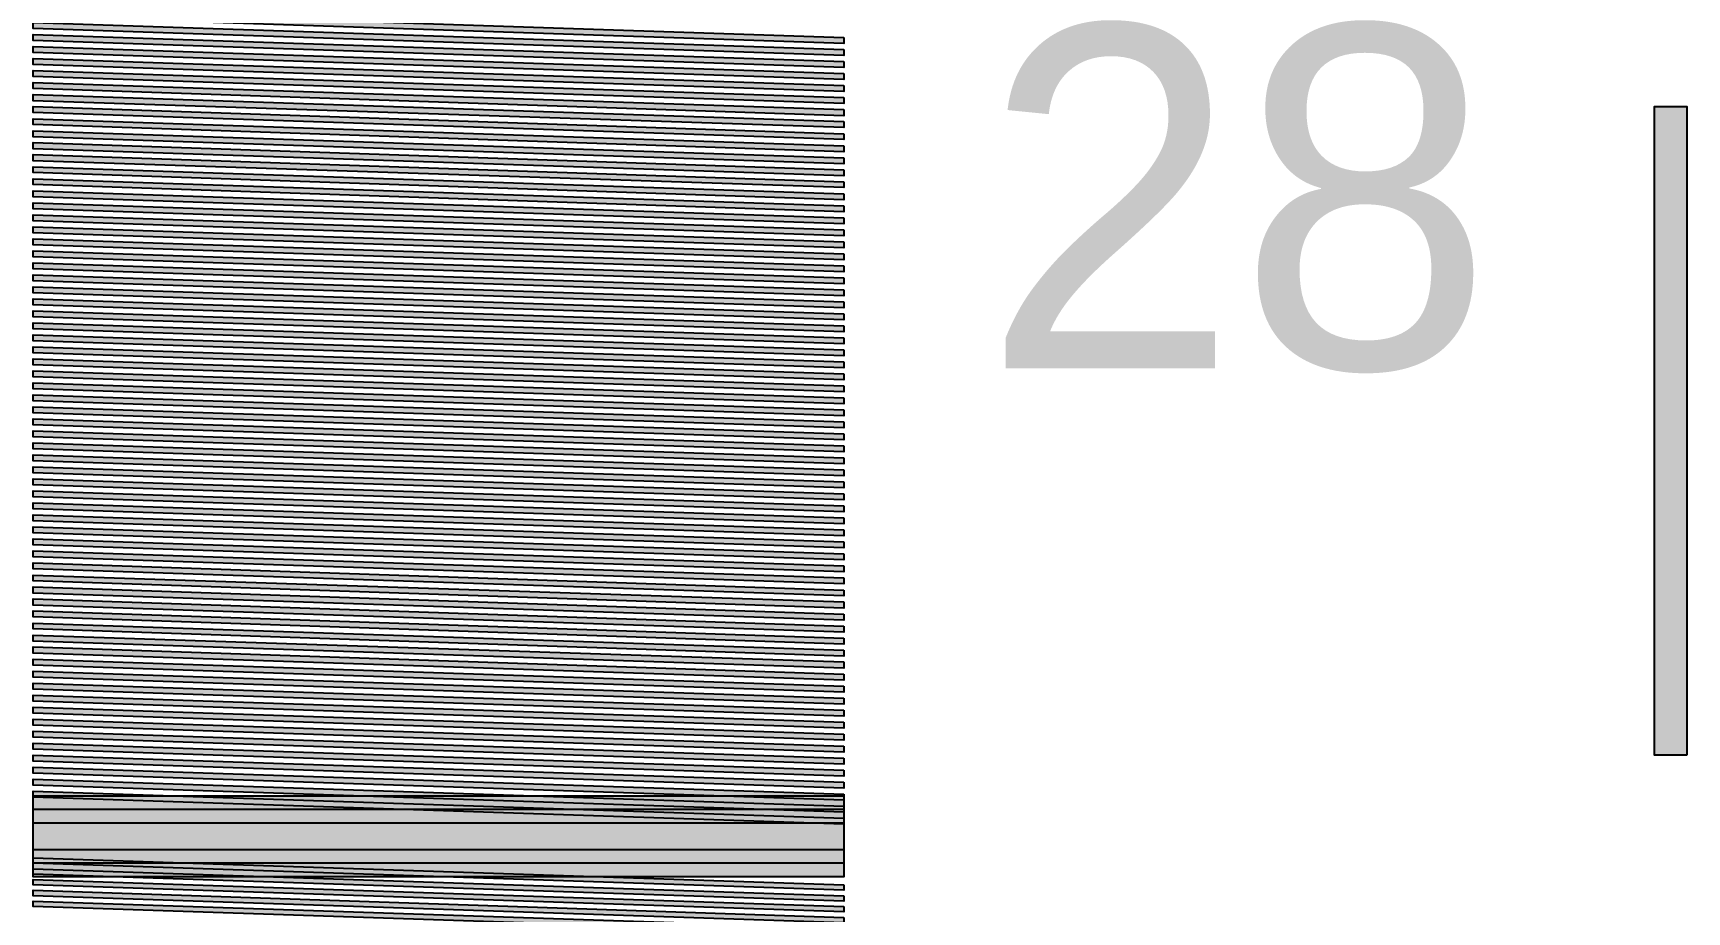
# Model space of a CAD drawing. Header units: millimetres. Extents: x 0 to 420, y 0 to 297.
# Drawn here: x 274.25 to 299.49, y 147.34 to 160.76 of the extents above; entities that cross this region are included whole.
import ezdxf

# ---------------------------------------------------------------- set-up
doc = ezdxf.new("R2010")
doc.units = ezdxf.units.MM
for name, color, linetype in [('CENTER', 7, 'Continuous'), ('LABELS', 7, 'Continuous'), ('PERIPHERY', 7, 'Continuous')]:
    doc.layers.add(name, color=color, linetype=linetype)

msp = doc.modelspace()

# ---------------------------------------------------------------- hatches: boundary and pattern name
at = {"layer": 'CENTER', "true_color": 0x000000}
h = msp.add_hatch(color=7, dxfattribs=at)
h.dxf.hatch_style = 1
h.paths.add_polyline_path([(299.492, 149.738), (298.996, 149.738), (298.996, 159.638), (299.492, 159.638), (299.492, 149.738)])
at = {"layer": 'PERIPHERY', "true_color": 0x000000}
h = msp.add_hatch(color=7, dxfattribs=at)
h.dxf.hatch_style = 1
h.paths.add_polyline_path([(286.622, 160.692), (286.622, 160.6), (274.246, 161.013), (274.246, 161.105), (286.622, 160.692)])
h = msp.add_hatch(color=7, dxfattribs=at)
h.dxf.hatch_style = 1
h.paths.add_polyline_path([(286.622, 160.509), (286.622, 160.417), (274.246, 160.83), (274.246, 160.921), (286.622, 160.509)])
h = msp.add_hatch(color=7, dxfattribs=at)
h.dxf.hatch_style = 1
h.paths.add_polyline_path([(286.622, 160.325), (286.622, 160.234), (274.246, 160.646), (274.246, 160.738), (286.622, 160.325)])
h = msp.add_hatch(color=7, dxfattribs=at)
h.dxf.hatch_style = 1
h.paths.add_polyline_path([(286.622, 160.142), (286.622, 160.05), (274.246, 160.463), (274.246, 160.555), (286.622, 160.142)])
h = msp.add_hatch(color=7, dxfattribs=at)
h.dxf.hatch_style = 1
h.paths.add_polyline_path([(286.622, 159.959), (286.622, 159.867), (274.246, 160.279), (274.246, 160.371), (286.622, 159.959)])
h = msp.add_hatch(color=7, dxfattribs=at)
h.dxf.hatch_style = 1
h.paths.add_polyline_path([(286.622, 159.775), (286.622, 159.684), (274.246, 160.096), (274.246, 160.188), (286.622, 159.775)])
h = msp.add_hatch(color=7, dxfattribs=at)
h.dxf.hatch_style = 1
h.paths.add_polyline_path([(286.622, 159.592), (286.622, 159.5), (274.246, 159.913), (274.246, 160.004), (286.622, 159.592)])
h = msp.add_hatch(color=7, dxfattribs=at)
h.dxf.hatch_style = 1
h.paths.add_polyline_path([(286.622, 159.409), (286.622, 159.317), (274.246, 159.729), (274.246, 159.821), (286.622, 159.409)])
h = msp.add_hatch(color=7, dxfattribs=at)
h.dxf.hatch_style = 1
h.paths.add_polyline_path([(286.622, 159.225), (286.622, 159.134), (274.246, 159.546), (274.246, 159.638), (286.622, 159.225)])
h = msp.add_hatch(color=7, dxfattribs=at)
h.dxf.hatch_style = 1
h.paths.add_polyline_path([(286.622, 159.042), (286.622, 158.95), (274.246, 159.363), (274.246, 159.454), (286.622, 159.042)])
h = msp.add_hatch(color=7, dxfattribs=at)
h.dxf.hatch_style = 1
h.paths.add_polyline_path([(286.622, 158.858), (286.622, 158.767), (274.246, 159.179), (274.246, 159.271), (286.622, 158.858)])
h = msp.add_hatch(color=7, dxfattribs=at)
h.dxf.hatch_style = 1
h.paths.add_polyline_path([(286.622, 158.675), (286.622, 158.584), (274.246, 158.996), (274.246, 159.088), (286.622, 158.675)])
h = msp.add_hatch(color=7, dxfattribs=at)
h.dxf.hatch_style = 1
h.paths.add_polyline_path([(286.622, 158.492), (286.622, 158.401), (274.246, 158.813), (274.246, 158.905), (286.622, 158.492)])
h = msp.add_hatch(color=7, dxfattribs=at)
h.dxf.hatch_style = 1
h.paths.add_polyline_path([(286.622, 158.309), (286.622, 158.217), (274.246, 158.63), (274.246, 158.721), (286.622, 158.309)])
h = msp.add_hatch(color=7, dxfattribs=at)
h.dxf.hatch_style = 1
h.paths.add_polyline_path([(286.622, 158.126), (286.622, 158.034), (274.246, 158.447), (274.246, 158.538), (286.622, 158.126)])
h = msp.add_hatch(color=7, dxfattribs=at)
h.dxf.hatch_style = 1
h.paths.add_polyline_path([(286.622, 157.942), (286.622, 157.851), (274.246, 158.263), (274.246, 158.355), (286.622, 157.942)])
h = msp.add_hatch(color=7, dxfattribs=at)
h.dxf.hatch_style = 1
h.paths.add_polyline_path([(286.622, 157.759), (286.622, 157.667), (274.246, 158.08), (274.246, 158.171), (286.622, 157.759)])
h = msp.add_hatch(color=7, dxfattribs=at)
h.dxf.hatch_style = 1
h.paths.add_polyline_path([(286.622, 157.575), (286.622, 157.484), (274.246, 157.896), (274.246, 157.988), (286.622, 157.575)])
h = msp.add_hatch(color=7, dxfattribs=at)
h.dxf.hatch_style = 1
h.paths.add_polyline_path([(286.622, 157.392), (286.622, 157.301), (274.246, 157.713), (274.246, 157.805), (286.622, 157.392)])
h = msp.add_hatch(color=7, dxfattribs=at)
h.dxf.hatch_style = 1
h.paths.add_polyline_path([(286.622, 157.209), (286.622, 157.117), (274.246, 157.53), (274.246, 157.621), (286.622, 157.209)])
h = msp.add_hatch(color=7, dxfattribs=at)
h.dxf.hatch_style = 1
h.paths.add_polyline_path([(286.622, 157.025), (286.622, 156.934), (274.246, 157.346), (274.246, 157.438), (286.622, 157.025)])
h = msp.add_hatch(color=7, dxfattribs=at)
h.dxf.hatch_style = 1
h.paths.add_polyline_path([(286.622, 156.842), (286.622, 156.75), (274.246, 157.163), (274.246, 157.254), (286.622, 156.842)])
h = msp.add_hatch(color=7, dxfattribs=at)
h.dxf.hatch_style = 1
h.paths.add_polyline_path([(286.622, 156.659), (286.622, 156.567), (274.246, 156.98), (274.246, 157.071), (286.622, 156.659)])
h = msp.add_hatch(color=7, dxfattribs=at)
h.dxf.hatch_style = 1
h.paths.add_polyline_path([(286.622, 156.475), (286.622, 156.384), (274.246, 156.796), (274.246, 156.888), (286.622, 156.475)])
h = msp.add_hatch(color=7, dxfattribs=at)
h.dxf.hatch_style = 1
h.paths.add_polyline_path([(286.622, 156.292), (286.622, 156.201), (274.246, 156.613), (274.246, 156.705), (286.622, 156.292)])
h = msp.add_hatch(color=7, dxfattribs=at)
h.dxf.hatch_style = 1
h.paths.add_polyline_path([(286.622, 156.109), (286.622, 156.017), (274.246, 156.43), (274.246, 156.522), (286.622, 156.109)])
h = msp.add_hatch(color=7, dxfattribs=at)
h.dxf.hatch_style = 1
h.paths.add_polyline_path([(286.622, 155.926), (286.622, 155.834), (274.246, 156.247), (274.246, 156.338), (286.622, 155.926)])
h = msp.add_hatch(color=7, dxfattribs=at)
h.dxf.hatch_style = 1
h.paths.add_polyline_path([(286.622, 155.742), (286.622, 155.651), (274.246, 156.063), (274.246, 156.155), (286.622, 155.742)])
h = msp.add_hatch(color=7, dxfattribs=at)
h.dxf.hatch_style = 1
h.paths.add_polyline_path([(286.622, 155.559), (286.622, 155.468), (274.246, 155.88), (274.246, 155.972), (286.622, 155.559)])
h = msp.add_hatch(color=7, dxfattribs=at)
h.dxf.hatch_style = 1
h.paths.add_polyline_path([(286.622, 155.376), (286.622, 155.284), (274.246, 155.697), (274.246, 155.788), (286.622, 155.376)])
h = msp.add_hatch(color=7, dxfattribs=at)
h.dxf.hatch_style = 1
h.paths.add_polyline_path([(286.622, 155.193), (286.622, 155.101), (274.246, 155.513), (274.246, 155.605), (286.622, 155.193)])
h = msp.add_hatch(color=7, dxfattribs=at)
h.dxf.hatch_style = 1
h.paths.add_polyline_path([(286.622, 155.009), (286.622, 154.917), (274.246, 155.33), (274.246, 155.422), (286.622, 155.009)])
h = msp.add_hatch(color=7, dxfattribs=at)
h.dxf.hatch_style = 1
h.paths.add_polyline_path([(286.622, 154.826), (286.622, 154.734), (274.246, 155.147), (274.246, 155.238), (286.622, 154.826)])
h = msp.add_hatch(color=7, dxfattribs=at)
h.dxf.hatch_style = 1
h.paths.add_polyline_path([(286.622, 154.642), (286.622, 154.551), (274.246, 154.963), (274.246, 155.055), (286.622, 154.642)])
h = msp.add_hatch(color=7, dxfattribs=at)
h.dxf.hatch_style = 1
h.paths.add_polyline_path([(286.622, 154.459), (286.622, 154.367), (274.246, 154.78), (274.246, 154.872), (286.622, 154.459)])
h = msp.add_hatch(color=7, dxfattribs=at)
h.dxf.hatch_style = 1
h.paths.add_polyline_path([(286.622, 154.276), (286.622, 154.184), (274.246, 154.597), (274.246, 154.688), (286.622, 154.276)])
h = msp.add_hatch(color=7, dxfattribs=at)
h.dxf.hatch_style = 1
h.paths.add_polyline_path([(286.622, 154.093), (286.622, 154.001), (274.246, 154.413), (274.246, 154.505), (286.622, 154.093)])
h = msp.add_hatch(color=7, dxfattribs=at)
h.dxf.hatch_style = 1
h.paths.add_polyline_path([(286.622, 153.909), (286.622, 153.818), (274.246, 154.23), (274.246, 154.322), (286.622, 153.909)])
h = msp.add_hatch(color=7, dxfattribs=at)
h.dxf.hatch_style = 1
h.paths.add_polyline_path([(286.622, 153.726), (286.622, 153.635), (274.246, 154.047), (274.246, 154.139), (286.622, 153.726)])
h = msp.add_hatch(color=7, dxfattribs=at)
h.dxf.hatch_style = 1
h.paths.add_polyline_path([(286.622, 153.543), (286.622, 153.451), (274.246, 153.863), (274.246, 153.955), (286.622, 153.543)])
h = msp.add_hatch(color=7, dxfattribs=at)
h.dxf.hatch_style = 1
h.paths.add_polyline_path([(286.622, 153.359), (286.622, 153.268), (274.246, 153.68), (274.246, 153.772), (286.622, 153.359)])
h = msp.add_hatch(color=7, dxfattribs=at)
h.dxf.hatch_style = 1
h.paths.add_polyline_path([(286.622, 153.176), (286.622, 153.084), (274.246, 153.497), (274.246, 153.589), (286.622, 153.176)])
h = msp.add_hatch(color=7, dxfattribs=at)
h.dxf.hatch_style = 1
h.paths.add_polyline_path([(286.622, 152.993), (286.622, 152.901), (274.246, 153.313), (274.246, 153.405), (286.622, 152.993)])
h = msp.add_hatch(color=7, dxfattribs=at)
h.dxf.hatch_style = 1
h.paths.add_polyline_path([(286.622, 152.809), (286.622, 152.718), (274.246, 153.13), (274.246, 153.222), (286.622, 152.809)])
h = msp.add_hatch(color=7, dxfattribs=at)
h.dxf.hatch_style = 1
h.paths.add_polyline_path([(286.622, 152.626), (286.622, 152.534), (274.246, 152.947), (274.246, 153.039), (286.622, 152.626)])
h = msp.add_hatch(color=7, dxfattribs=at)
h.dxf.hatch_style = 1
h.paths.add_polyline_path([(286.622, 152.443), (286.622, 152.351), (274.246, 152.763), (274.246, 152.855), (286.622, 152.443)])
h = msp.add_hatch(color=7, dxfattribs=at)
h.dxf.hatch_style = 1
h.paths.add_polyline_path([(286.622, 152.259), (286.622, 152.168), (274.246, 152.58), (274.246, 152.672), (286.622, 152.259)])
h = msp.add_hatch(color=7, dxfattribs=at)
h.dxf.hatch_style = 1
h.paths.add_polyline_path([(286.622, 152.076), (286.622, 151.984), (274.246, 152.397), (274.246, 152.488), (286.622, 152.076)])
h = msp.add_hatch(color=7, dxfattribs=at)
h.dxf.hatch_style = 1
h.paths.add_polyline_path([(286.622, 151.892), (286.622, 151.801), (274.246, 152.213), (274.246, 152.305), (286.622, 151.892)])
h = msp.add_hatch(color=7, dxfattribs=at)
h.dxf.hatch_style = 1
h.paths.add_polyline_path([(286.622, 151.709), (286.622, 151.617), (274.246, 152.03), (274.246, 152.122), (286.622, 151.709)])
h = msp.add_hatch(color=7, dxfattribs=at)
h.dxf.hatch_style = 1
h.paths.add_polyline_path([(286.622, 151.526), (286.622, 151.434), (274.246, 151.847), (274.246, 151.939), (286.622, 151.526)])
h = msp.add_hatch(color=7, dxfattribs=at)
h.dxf.hatch_style = 1
h.paths.add_polyline_path([(286.622, 151.343), (286.622, 151.251), (274.246, 151.664), (274.246, 151.755), (286.622, 151.343)])
h = msp.add_hatch(color=7, dxfattribs=at)
h.dxf.hatch_style = 1
h.paths.add_polyline_path([(286.622, 151.16), (286.622, 151.068), (274.246, 151.48), (274.246, 151.572), (286.622, 151.16)])
h = msp.add_hatch(color=7, dxfattribs=at)
h.dxf.hatch_style = 1
h.paths.add_polyline_path([(286.622, 150.976), (286.622, 150.885), (274.246, 151.297), (274.246, 151.389), (286.622, 150.976)])
h = msp.add_hatch(color=7, dxfattribs=at)
h.dxf.hatch_style = 1
h.paths.add_polyline_path([(286.622, 150.793), (286.622, 150.701), (274.246, 151.114), (274.246, 151.205), (286.622, 150.793)])
h = msp.add_hatch(color=7, dxfattribs=at)
h.dxf.hatch_style = 1
h.paths.add_polyline_path([(286.622, 150.609), (286.622, 150.518), (274.246, 150.93), (274.246, 151.022), (286.622, 150.609)])
h = msp.add_hatch(color=7, dxfattribs=at)
h.dxf.hatch_style = 1
h.paths.add_polyline_path([(286.622, 150.426), (286.622, 150.334), (274.246, 150.747), (274.246, 150.839), (286.622, 150.426)])
h = msp.add_hatch(color=7, dxfattribs=at)
h.dxf.hatch_style = 1
h.paths.add_polyline_path([(286.622, 150.243), (286.622, 150.151), (274.246, 150.564), (274.246, 150.655), (286.622, 150.243)])
h = msp.add_hatch(color=7, dxfattribs=at)
h.dxf.hatch_style = 1
h.paths.add_polyline_path([(286.622, 150.059), (286.622, 149.968), (274.246, 150.38), (274.246, 150.472), (286.622, 150.059)])
h = msp.add_hatch(color=7, dxfattribs=at)
h.dxf.hatch_style = 1
h.paths.add_polyline_path([(286.622, 149.876), (286.622, 149.784), (274.246, 150.197), (274.246, 150.289), (286.622, 149.876)])
h = msp.add_hatch(color=7, dxfattribs=at)
h.dxf.hatch_style = 1
h.paths.add_polyline_path([(286.622, 149.693), (286.622, 149.601), (274.246, 150.013), (274.246, 150.105), (286.622, 149.693)])
h = msp.add_hatch(color=7, dxfattribs=at)
h.dxf.hatch_style = 1
h.paths.add_polyline_path([(286.622, 149.509), (286.622, 149.418), (274.246, 149.83), (274.246, 149.922), (286.622, 149.509)])
h = msp.add_hatch(color=7, dxfattribs=at)
h.dxf.hatch_style = 1
h.paths.add_polyline_path([(286.622, 149.326), (286.622, 149.234), (274.246, 149.647), (274.246, 149.739), (286.622, 149.326)])
h = msp.add_hatch(color=7, dxfattribs=at)
h.dxf.hatch_style = 1
h.paths.add_polyline_path([(286.622, 149.143), (286.622, 149.051), (274.246, 149.464), (274.246, 149.555), (286.622, 149.143)])
h = msp.add_hatch(color=7, dxfattribs=at)
h.dxf.hatch_style = 1
h.paths.add_polyline_path([(286.622, 148.96), (286.622, 148.868), (274.246, 149.281), (274.246, 149.372), (286.622, 148.96)])
h = msp.add_hatch(color=7, dxfattribs=at)
h.dxf.hatch_style = 1
h.paths.add_polyline_path([(286.622, 148.777), (286.622, 148.685), (274.246, 149.097), (274.246, 149.189), (286.622, 148.777)])
h = msp.add_hatch(color=7, dxfattribs=at)
h.dxf.hatch_style = 1
h.paths.add_polyline_path([(286.622, 149.119), (286.622, 148.294), (274.246, 148.294), (274.246, 149.119), (286.622, 149.119)])
h = msp.add_hatch(color=7, dxfattribs=at)
h.dxf.hatch_style = 1
h.paths.add_polyline_path([(286.622, 148.912), (286.622, 148.087), (274.246, 148.087), (274.246, 148.912), (286.622, 148.912)])
h = msp.add_hatch(color=7, dxfattribs=at)
h.dxf.hatch_style = 1
h.paths.add_polyline_path([(286.622, 148.705), (286.622, 147.88), (274.246, 147.88), (274.246, 148.705), (286.622, 148.705)])
h = msp.add_hatch(color=7, dxfattribs=at)
h.dxf.hatch_style = 1
h.paths.add_polyline_path([(286.622, 147.757), (286.622, 147.675), (274.246, 148.087), (274.246, 148.17), (286.622, 147.757)])
h = msp.add_hatch(color=7, dxfattribs=at)
h.dxf.hatch_style = 1
h.paths.add_polyline_path([(286.622, 147.592), (286.622, 147.51), (274.246, 147.922), (274.246, 148.005), (286.622, 147.592)])
h = msp.add_hatch(color=7, dxfattribs=at)
h.dxf.hatch_style = 1
h.paths.add_polyline_path([(286.622, 147.427), (286.622, 147.345), (274.246, 147.757), (274.246, 147.84), (286.622, 147.427)])
h = msp.add_hatch(color=7, dxfattribs=at)
h.dxf.hatch_style = 1
h.paths.add_polyline_path([(286.622, 147.262), (286.622, 147.18), (274.246, 147.592), (274.246, 147.675), (286.622, 147.262)])
h = msp.add_hatch(color=7, dxfattribs=at)
h.dxf.hatch_style = 1
h.paths.add_polyline_path([(286.622, 147.097), (286.622, 147.015), (274.246, 147.427), (274.246, 147.51), (286.622, 147.097)])

# ---------------------------------------------------------------- linework, layer by layer
at = {"layer": 'CENTER', "color": 250}
msp.add_lwpolyline([(299.492, 149.738), (298.996, 149.738), (298.996, 159.638), (299.492, 159.638), (299.492, 149.738)], close=True, dxfattribs=at)
at = {"layer": 'CENTER', "color": 250, "true_color": 0x000000}
for points in [[(299.492, 149.738), (299.492, 159.638), (298.996, 159.638)], [(298.996, 159.638), (298.996, 149.738), (299.492, 149.738)]]:
    msp.add_solid(points, dxfattribs=at)
at = {"layer": 'PERIPHERY', "color": 250}
for points in [[(286.622, 160.692), (286.622, 160.6), (274.246, 161.013), (274.246, 161.105), (286.622, 160.692)], [(286.622, 160.509), (286.622, 160.417), (274.246, 160.83), (274.246, 160.921), (286.622, 160.509)], [(286.622, 160.325), (286.622, 160.234), (274.246, 160.646), (274.246, 160.738), (286.622, 160.325)], [(286.622, 160.142), (286.622, 160.05), (274.246, 160.463), (274.246, 160.555), (286.622, 160.142)], [(286.622, 159.959), (286.622, 159.867), (274.246, 160.279), (274.246, 160.371), (286.622, 159.959)], [(286.622, 159.775), (286.622, 159.684), (274.246, 160.096), (274.246, 160.188), (286.622, 159.775)], [(286.622, 159.592), (286.622, 159.5), (274.246, 159.913), (274.246, 160.004), (286.622, 159.592)], [(286.622, 159.409), (286.622, 159.317), (274.246, 159.729), (274.246, 159.821), (286.622, 159.409)], [(286.622, 159.225), (286.622, 159.134), (274.246, 159.546), (274.246, 159.638), (286.622, 159.225)], [(286.622, 159.042), (286.622, 158.95), (274.246, 159.363), (274.246, 159.454), (286.622, 159.042)], [(286.622, 158.858), (286.622, 158.767), (274.246, 159.179), (274.246, 159.271), (286.622, 158.858)], [(286.622, 158.675), (286.622, 158.584), (274.246, 158.996), (274.246, 159.088), (286.622, 158.675)], [(286.622, 158.492), (286.622, 158.401), (274.246, 158.813), (274.246, 158.905), (286.622, 158.492)], [(286.622, 158.309), (286.622, 158.217), (274.246, 158.63), (274.246, 158.721), (286.622, 158.309)], [(286.622, 158.126), (286.622, 158.034), (274.246, 158.447), (274.246, 158.538), (286.622, 158.126)], [(286.622, 157.942), (286.622, 157.851), (274.246, 158.263), (274.246, 158.355), (286.622, 157.942)], [(286.622, 157.759), (286.622, 157.667), (274.246, 158.08), (274.246, 158.171), (286.622, 157.759)], [(286.622, 157.575), (286.622, 157.484), (274.246, 157.896), (274.246, 157.988), (286.622, 157.575)], [(286.622, 157.392), (286.622, 157.301), (274.246, 157.713), (274.246, 157.805), (286.622, 157.392)], [(286.622, 157.209), (286.622, 157.117), (274.246, 157.53), (274.246, 157.621), (286.622, 157.209)], [(286.622, 157.025), (286.622, 156.934), (274.246, 157.346), (274.246, 157.438), (286.622, 157.025)], [(286.622, 156.842), (286.622, 156.75), (274.246, 157.163), (274.246, 157.254), (286.622, 156.842)], [(286.622, 156.659), (286.622, 156.567), (274.246, 156.98), (274.246, 157.071), (286.622, 156.659)], [(286.622, 156.475), (286.622, 156.384), (274.246, 156.796), (274.246, 156.888), (286.622, 156.475)], [(286.622, 156.292), (286.622, 156.201), (274.246, 156.613), (274.246, 156.705), (286.622, 156.292)], [(286.622, 156.109), (286.622, 156.017), (274.246, 156.43), (274.246, 156.522), (286.622, 156.109)], [(286.622, 155.926), (286.622, 155.834), (274.246, 156.247), (274.246, 156.338), (286.622, 155.926)], [(286.622, 155.742), (286.622, 155.651), (274.246, 156.063), (274.246, 156.155), (286.622, 155.742)], [(286.622, 155.559), (286.622, 155.468), (274.246, 155.88), (274.246, 155.972), (286.622, 155.559)], [(286.622, 155.376), (286.622, 155.284), (274.246, 155.697), (274.246, 155.788), (286.622, 155.376)], [(286.622, 155.193), (286.622, 155.101), (274.246, 155.513), (274.246, 155.605), (286.622, 155.193)], [(286.622, 155.009), (286.622, 154.917), (274.246, 155.33), (274.246, 155.422), (286.622, 155.009)], [(286.622, 154.826), (286.622, 154.734), (274.246, 155.147), (274.246, 155.238), (286.622, 154.826)], [(286.622, 154.642), (286.622, 154.551), (274.246, 154.963), (274.246, 155.055), (286.622, 154.642)], [(286.622, 154.459), (286.622, 154.367), (274.246, 154.78), (274.246, 154.872), (286.622, 154.459)], [(286.622, 154.276), (286.622, 154.184), (274.246, 154.597), (274.246, 154.688), (286.622, 154.276)], [(286.622, 154.093), (286.622, 154.001), (274.246, 154.413), (274.246, 154.505), (286.622, 154.093)], [(286.622, 153.909), (286.622, 153.818), (274.246, 154.23), (274.246, 154.322), (286.622, 153.909)], [(286.622, 153.726), (286.622, 153.635), (274.246, 154.047), (274.246, 154.139), (286.622, 153.726)], [(286.622, 153.543), (286.622, 153.451), (274.246, 153.863), (274.246, 153.955), (286.622, 153.543)], [(286.622, 153.359), (286.622, 153.268), (274.246, 153.68), (274.246, 153.772), (286.622, 153.359)], [(286.622, 153.176), (286.622, 153.084), (274.246, 153.497), (274.246, 153.589), (286.622, 153.176)], [(286.622, 152.993), (286.622, 152.901), (274.246, 153.313), (274.246, 153.405), (286.622, 152.993)], [(286.622, 152.809), (286.622, 152.718), (274.246, 153.13), (274.246, 153.222), (286.622, 152.809)], [(286.622, 152.626), (286.622, 152.534), (274.246, 152.947), (274.246, 153.039), (286.622, 152.626)], [(286.622, 152.443), (286.622, 152.351), (274.246, 152.763), (274.246, 152.855), (286.622, 152.443)], [(286.622, 152.259), (286.622, 152.168), (274.246, 152.58), (274.246, 152.672), (286.622, 152.259)], [(286.622, 152.076), (286.622, 151.984), (274.246, 152.397), (274.246, 152.488), (286.622, 152.076)], [(286.622, 151.892), (286.622, 151.801), (274.246, 152.213), (274.246, 152.305), (286.622, 151.892)], [(286.622, 151.709), (286.622, 151.617), (274.246, 152.03), (274.246, 152.122), (286.622, 151.709)], [(286.622, 151.526), (286.622, 151.434), (274.246, 151.847), (274.246, 151.939), (286.622, 151.526)], [(286.622, 151.343), (286.622, 151.251), (274.246, 151.664), (274.246, 151.755), (286.622, 151.343)], [(286.622, 151.16), (286.622, 151.068), (274.246, 151.48), (274.246, 151.572), (286.622, 151.16)], [(286.622, 150.976), (286.622, 150.885), (274.246, 151.297), (274.246, 151.389), (286.622, 150.976)], [(286.622, 150.793), (286.622, 150.701), (274.246, 151.114), (274.246, 151.205), (286.622, 150.793)], [(286.622, 150.609), (286.622, 150.518), (274.246, 150.93), (274.246, 151.022), (286.622, 150.609)], [(286.622, 150.426), (286.622, 150.334), (274.246, 150.747), (274.246, 150.839), (286.622, 150.426)], [(286.622, 150.243), (286.622, 150.151), (274.246, 150.564), (274.246, 150.655), (286.622, 150.243)], [(286.622, 150.059), (286.622, 149.968), (274.246, 150.38), (274.246, 150.472), (286.622, 150.059)], [(286.622, 149.876), (286.622, 149.784), (274.246, 150.197), (274.246, 150.289), (286.622, 149.876)], [(286.622, 149.693), (286.622, 149.601), (274.246, 150.013), (274.246, 150.105), (286.622, 149.693)], [(286.622, 149.509), (286.622, 149.418), (274.246, 149.83), (274.246, 149.922), (286.622, 149.509)], [(286.622, 149.326), (286.622, 149.234), (274.246, 149.647), (274.246, 149.739), (286.622, 149.326)], [(286.622, 149.143), (286.622, 149.051), (274.246, 149.464), (274.246, 149.555), (286.622, 149.143)], [(286.622, 148.96), (286.622, 148.868), (274.246, 149.281), (274.246, 149.372), (286.622, 148.96)], [(286.622, 148.777), (286.622, 148.685), (274.246, 149.097), (274.246, 149.189), (286.622, 148.777)], [(286.622, 149.119), (286.622, 148.294), (274.246, 148.294), (274.246, 149.119), (286.622, 149.119)], [(286.622, 148.912), (286.622, 148.087), (274.246, 148.087), (274.246, 148.912), (286.622, 148.912)], [(286.622, 148.705), (286.622, 147.88), (274.246, 147.88), (274.246, 148.705), (286.622, 148.705)], [(286.622, 147.757), (286.622, 147.675), (274.246, 148.087), (274.246, 148.17), (286.622, 147.757)], [(286.622, 147.592), (286.622, 147.51), (274.246, 147.922), (274.246, 148.005), (286.622, 147.592)], [(286.622, 147.427), (286.622, 147.345), (274.246, 147.757), (274.246, 147.84), (286.622, 147.427)], [(286.622, 147.262), (286.622, 147.18), (274.246, 147.592), (274.246, 147.675), (286.622, 147.262)], [(286.622, 147.097), (286.622, 147.015), (274.246, 147.427), (274.246, 147.51), (286.622, 147.097)]]:
    msp.add_lwpolyline(points, close=True, dxfattribs=at)
at = {"layer": 'PERIPHERY', "color": 250, "true_color": 0x000000}
for points in [[(286.622, 160.692), (274.246, 161.105), (274.246, 161.013)], [(274.246, 161.013), (286.622, 160.6), (286.622, 160.692)], [(286.622, 160.509), (274.246, 160.921), (274.246, 160.83)], [(274.246, 160.83), (286.622, 160.417), (286.622, 160.509)], [(286.622, 160.325), (274.246, 160.738), (274.246, 160.646)], [(274.246, 160.646), (286.622, 160.234), (286.622, 160.325)], [(286.622, 160.142), (274.246, 160.555), (274.246, 160.463)], [(274.246, 160.463), (286.622, 160.05), (286.622, 160.142)], [(286.622, 159.959), (274.246, 160.371), (274.246, 160.279)], [(274.246, 160.279), (286.622, 159.867), (286.622, 159.959)], [(286.622, 159.775), (274.246, 160.188), (274.246, 160.096)], [(274.246, 160.096), (286.622, 159.684), (286.622, 159.775)], [(286.622, 159.592), (274.246, 160.004), (274.246, 159.913)], [(274.246, 159.913), (286.622, 159.5), (286.622, 159.592)], [(286.622, 159.409), (274.246, 159.821), (274.246, 159.729)], [(274.246, 159.729), (286.622, 159.317), (286.622, 159.409)], [(286.622, 159.225), (274.246, 159.638), (274.246, 159.546)], [(274.246, 159.546), (286.622, 159.134), (286.622, 159.225)], [(286.622, 159.042), (274.246, 159.454), (274.246, 159.363)], [(274.246, 159.363), (286.622, 158.95), (286.622, 159.042)], [(286.622, 158.858), (274.246, 159.271), (274.246, 159.179)], [(274.246, 159.179), (286.622, 158.767), (286.622, 158.858)], [(286.622, 158.675), (274.246, 159.088), (274.246, 158.996)], [(274.246, 158.996), (286.622, 158.584), (286.622, 158.675)], [(286.622, 158.492), (274.246, 158.905), (274.246, 158.813)], [(274.246, 158.813), (286.622, 158.401), (286.622, 158.492)], [(286.622, 158.309), (274.246, 158.721), (274.246, 158.63)], [(274.246, 158.63), (286.622, 158.217), (286.622, 158.309)], [(286.622, 158.126), (274.246, 158.538), (274.246, 158.447)], [(274.246, 158.447), (286.622, 158.034), (286.622, 158.126)], [(286.622, 157.942), (274.246, 158.355), (274.246, 158.263)], [(274.246, 158.263), (286.622, 157.851), (286.622, 157.942)], [(286.622, 157.759), (274.246, 158.171), (274.246, 158.08)], [(274.246, 158.08), (286.622, 157.667), (286.622, 157.759)], [(286.622, 157.575), (274.246, 157.988), (274.246, 157.896)], [(274.246, 157.896), (286.622, 157.484), (286.622, 157.575)], [(286.622, 157.392), (274.246, 157.805), (274.246, 157.713)], [(274.246, 157.713), (286.622, 157.301), (286.622, 157.392)], [(286.622, 157.209), (274.246, 157.621), (274.246, 157.53)], [(274.246, 157.53), (286.622, 157.117), (286.622, 157.209)], [(286.622, 157.025), (274.246, 157.438), (274.246, 157.346)], [(274.246, 157.346), (286.622, 156.934), (286.622, 157.025)], [(286.622, 156.842), (274.246, 157.254), (274.246, 157.163)], [(274.246, 157.163), (286.622, 156.75), (286.622, 156.842)], [(286.622, 156.659), (274.246, 157.071), (274.246, 156.98)], [(274.246, 156.98), (286.622, 156.567), (286.622, 156.659)], [(286.622, 156.475), (274.246, 156.888), (274.246, 156.796)], [(274.246, 156.796), (286.622, 156.384), (286.622, 156.475)], [(286.622, 156.292), (274.246, 156.705), (274.246, 156.613)], [(274.246, 156.613), (286.622, 156.201), (286.622, 156.292)], [(286.622, 156.109), (274.246, 156.522), (274.246, 156.43)], [(274.246, 156.43), (286.622, 156.017), (286.622, 156.109)], [(286.622, 155.926), (274.246, 156.338), (274.246, 156.247)], [(274.246, 156.247), (286.622, 155.834), (286.622, 155.926)], [(286.622, 155.742), (274.246, 156.155), (274.246, 156.063)], [(274.246, 156.063), (286.622, 155.651), (286.622, 155.742)], [(286.622, 155.559), (274.246, 155.972), (274.246, 155.88)], [(274.246, 155.88), (286.622, 155.468), (286.622, 155.559)], [(286.622, 155.376), (274.246, 155.788), (274.246, 155.697)], [(274.246, 155.697), (286.622, 155.284), (286.622, 155.376)], [(286.622, 155.193), (274.246, 155.605), (274.246, 155.513)], [(274.246, 155.513), (286.622, 155.101), (286.622, 155.193)], [(286.622, 155.009), (274.246, 155.422), (274.246, 155.33)], [(274.246, 155.33), (286.622, 154.917), (286.622, 155.009)], [(286.622, 154.826), (274.246, 155.238), (274.246, 155.147)], [(274.246, 155.147), (286.622, 154.734), (286.622, 154.826)], [(286.622, 154.642), (274.246, 155.055), (274.246, 154.963)], [(274.246, 154.963), (286.622, 154.551), (286.622, 154.642)], [(286.622, 154.459), (274.246, 154.872), (274.246, 154.78)], [(274.246, 154.78), (286.622, 154.367), (286.622, 154.459)], [(286.622, 154.276), (274.246, 154.688), (274.246, 154.597)], [(274.246, 154.597), (286.622, 154.184), (286.622, 154.276)], [(286.622, 154.093), (274.246, 154.505), (274.246, 154.413)], [(274.246, 154.413), (286.622, 154.001), (286.622, 154.093)], [(286.622, 153.909), (274.246, 154.322), (274.246, 154.23)], [(274.246, 154.23), (286.622, 153.818), (286.622, 153.909)], [(286.622, 153.726), (274.246, 154.139), (274.246, 154.047)], [(274.246, 154.047), (286.622, 153.635), (286.622, 153.726)], [(286.622, 153.543), (274.246, 153.955), (274.246, 153.863)], [(274.246, 153.863), (286.622, 153.451), (286.622, 153.543)], [(286.622, 153.359), (274.246, 153.772), (274.246, 153.68)], [(274.246, 153.68), (286.622, 153.268), (286.622, 153.359)], [(286.622, 153.176), (274.246, 153.589), (274.246, 153.497)], [(274.246, 153.497), (286.622, 153.084), (286.622, 153.176)], [(286.622, 152.993), (274.246, 153.405), (274.246, 153.313)], [(274.246, 153.313), (286.622, 152.901), (286.622, 152.993)], [(286.622, 152.809), (274.246, 153.222), (274.246, 153.13)], [(274.246, 153.13), (286.622, 152.718), (286.622, 152.809)], [(286.622, 152.626), (274.246, 153.039), (274.246, 152.947)], [(274.246, 152.947), (286.622, 152.534), (286.622, 152.626)], [(286.622, 152.443), (274.246, 152.855), (274.246, 152.763)], [(274.246, 152.763), (286.622, 152.351), (286.622, 152.443)], [(286.622, 152.259), (274.246, 152.672), (274.246, 152.58)], [(274.246, 152.58), (286.622, 152.168), (286.622, 152.259)], [(286.622, 152.076), (274.246, 152.488), (274.246, 152.397)], [(274.246, 152.397), (286.622, 151.984), (286.622, 152.076)], [(286.622, 151.892), (274.246, 152.305), (274.246, 152.213)], [(274.246, 152.213), (286.622, 151.801), (286.622, 151.892)], [(286.622, 151.709), (274.246, 152.122), (274.246, 152.03)], [(274.246, 152.03), (286.622, 151.617), (286.622, 151.709)], [(286.622, 151.526), (274.246, 151.939), (274.246, 151.847)], [(274.246, 151.847), (286.622, 151.434), (286.622, 151.526)], [(286.622, 151.343), (274.246, 151.755), (274.246, 151.664)], [(274.246, 151.664), (286.622, 151.251), (286.622, 151.343)], [(286.622, 151.16), (274.246, 151.572), (274.246, 151.48)], [(274.246, 151.48), (286.622, 151.068), (286.622, 151.16)], [(286.622, 150.976), (274.246, 151.389), (274.246, 151.297)], [(274.246, 151.297), (286.622, 150.885), (286.622, 150.976)], [(286.622, 150.793), (274.246, 151.205), (274.246, 151.114)], [(274.246, 151.114), (286.622, 150.701), (286.622, 150.793)], [(286.622, 150.609), (274.246, 151.022), (274.246, 150.93)], [(274.246, 150.93), (286.622, 150.518), (286.622, 150.609)], [(286.622, 150.426), (274.246, 150.839), (274.246, 150.747)], [(274.246, 150.747), (286.622, 150.334), (286.622, 150.426)], [(286.622, 150.243), (274.246, 150.655), (274.246, 150.564)], [(274.246, 150.564), (286.622, 150.151), (286.622, 150.243)], [(286.622, 150.059), (274.246, 150.472), (274.246, 150.38)], [(274.246, 150.38), (286.622, 149.968), (286.622, 150.059)], [(286.622, 149.876), (274.246, 150.289), (274.246, 150.197)], [(274.246, 150.197), (286.622, 149.784), (286.622, 149.876)], [(286.622, 149.693), (274.246, 150.105), (274.246, 150.013)], [(274.246, 150.013), (286.622, 149.601), (286.622, 149.693)], [(286.622, 149.509), (274.246, 149.922), (274.246, 149.83)], [(274.246, 149.83), (286.622, 149.418), (286.622, 149.509)], [(286.622, 149.326), (274.246, 149.739), (274.246, 149.647)], [(274.246, 149.647), (286.622, 149.234), (286.622, 149.326)], [(286.622, 149.143), (274.246, 149.555), (274.246, 149.464)], [(274.246, 149.464), (286.622, 149.051), (286.622, 149.143)], [(286.622, 148.96), (274.246, 149.372), (274.246, 149.281)], [(274.246, 149.281), (286.622, 148.868), (286.622, 148.96)], [(286.622, 148.777), (274.246, 149.189), (274.246, 149.097)], [(286.622, 149.119), (274.246, 149.119), (274.246, 148.294)], [(274.246, 148.294), (286.622, 148.294), (286.622, 149.119)], [(274.246, 149.097), (286.622, 148.685), (286.622, 148.777)], [(286.622, 148.912), (274.246, 148.912), (274.246, 148.087)], [(274.246, 148.087), (286.622, 148.087), (286.622, 148.912)], [(286.622, 148.705), (274.246, 148.705), (274.246, 147.88)], [(274.246, 147.88), (286.622, 147.88), (286.622, 148.705)], [(286.622, 147.757), (274.246, 148.17), (274.246, 148.087)], [(274.246, 148.087), (286.622, 147.675), (286.622, 147.757)], [(286.622, 147.592), (274.246, 148.005), (274.246, 147.922)], [(274.246, 147.922), (286.622, 147.51), (286.622, 147.592)], [(286.622, 147.427), (274.246, 147.84), (274.246, 147.757)], [(274.246, 147.757), (286.622, 147.345), (286.622, 147.427)], [(286.622, 147.262), (274.246, 147.675), (274.246, 147.592)], [(274.246, 147.592), (286.622, 147.18), (286.622, 147.262)], [(286.622, 147.097), (274.246, 147.51), (274.246, 147.427)], [(274.246, 147.427), (286.622, 147.015), (286.622, 147.097)]]:
    msp.add_solid(points, dxfattribs=at)

# ---------------------------------------------------------------- texts
at = {"layer": 'LABELS', "color": 250}
msp.add_text('28', height=5.2388, dxfattribs=at).set_placement((288.742, 155.641))

doc.saveas('drawing.dxf')
